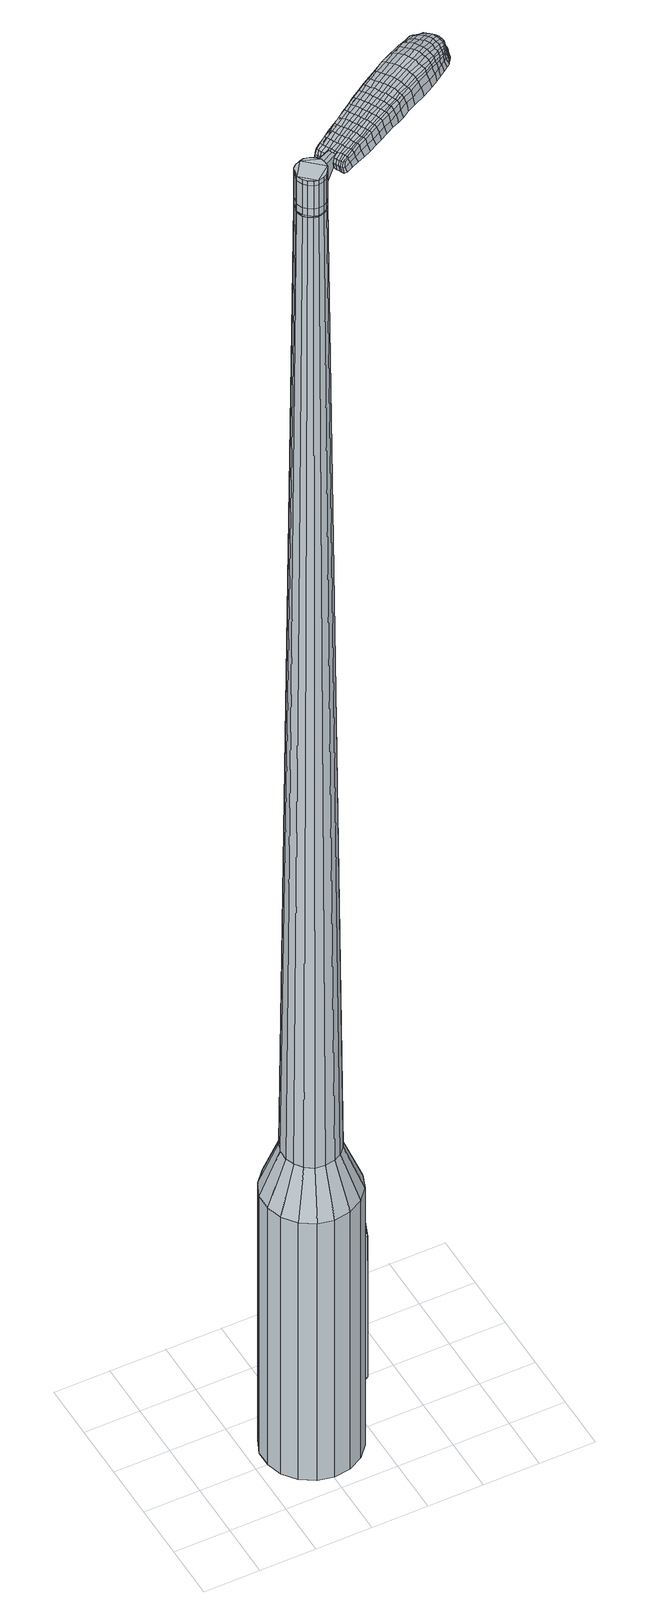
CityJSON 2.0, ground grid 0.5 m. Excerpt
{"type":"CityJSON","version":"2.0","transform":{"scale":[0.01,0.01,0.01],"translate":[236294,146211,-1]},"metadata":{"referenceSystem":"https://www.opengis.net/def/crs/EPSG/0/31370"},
"CityObjects":{
"object1":{"type":"GenericCityObject","attributes":{"cluster":679,"mean_distance_to_centroid":0.262,"new_centroid_x":236295.02,"new_centroid_y":146211.53,"mean_distance_to_camera":8.94,"H1":8.84,"H2":9.53,"Z_final":112.78,"cluster2":-1,"proj_x":236296.91,"proj_y":146215.05,"id_line":6604,"bearing_l":298.18,"distance":3.99,"orientation":"left","G_obj":28.18},"geometry":[{"type":"MultiSurface","lod":"2","boundaries":[[[0,1,2,3]],[[1,4,5,2]],[[4,6,7,5]],[[6,8,9,7]],[[8,10,11,9]],[[10,12,13,11]],[[12,14,15,13]],[[14,16,17,15]],[[16,18,19,17]],[[18,20,21,19]],[[20,22,23,21]],[[22,24,25,23]],[[24,26,27,25]],[[26,28,29,27]],[[28,30,31,29]],[[30,32,33,31]],[[32,34,35,33]],[[34,0,3,35]],[[36,37,38,39]],[[38,40,41,42]],[[41,43,42]],[[42,44,45,46]],[[45,47,46]],[[46,48,49,50]],[[49,51,50]],[[42,46,50,38]],[[50,52,39,38]],[[53,36,39]],[[2,5,7,35]],[[7,9,11,15]],[[11,13,15]],[[15,17,19,23]],[[19,21,23]],[[23,25,27,31]],[[27,29,31]],[[15,23,31,7]],[[31,33,35,7]],[[3,2,35]],[[1,0,54,55]],[[0,34,56,54]],[[34,32,57,56]],[[32,30,58,57]],[[30,28,59,58]],[[28,26,60,59]],[[26,24,61,60]],[[24,22,62,61]],[[22,20,63,62]],[[20,18,64,63]],[[18,16,65,64]],[[16,14,66,65]],[[14,12,67,66]],[[12,10,68,67]],[[10,8,69,68]],[[8,6,70,69]],[[6,4,71,70]],[[4,1,55,71]],[[55,54,72,73]],[[54,56,74,72]],[[56,57,75,74]],[[57,58,76,75]],[[58,59,77,76]],[[59,60,78,77]],[[60,61,79,78]],[[61,62,80,79]],[[62,63,81,80]],[[63,64,82,81]],[[64,65,83,82]],[[65,66,84,83]],[[66,67,85,84]],[[67,68,86,85]],[[68,69,87,86]],[[69,70,88,87]],[[70,71,89,88]],[[71,55,73,89]],[[90,91,92,93]],[[94,95,91,90]],[[96,97,95,94]],[[76,98,97,96]],[[77,99,98,76]],[[100,101,99,77]],[[102,103,101,100]],[[80,104,103,102]],[[105,106,104,80]],[[107,108,106,105]],[[83,109,108,107]],[[110,111,109,83]],[[112,113,111,110]],[[86,114,113,112]],[[115,116,114,86]],[[88,117,116,115]],[[118,119,117,88]],[[93,92,119,118]],[[120,121,122,123]],[[124,120,123,125]],[[126,124,125,127]],[[128,126,127,129]],[[130,128,129,131]],[[132,130,131,133]],[[134,132,133,135]],[[136,134,135,137]],[[138,136,137,139]],[[140,138,139,141]],[[142,140,141,143]],[[144,142,143,145]],[[146,144,145,147]],[[148,146,147,149]],[[150,148,149,151]],[[152,150,151,153]],[[73,72,90,93]],[[72,74,94,90]],[[74,75,96,94]],[[75,76,96]],[[78,100,77]],[[78,79,102,100]],[[79,80,102]],[[81,105,80]],[[81,82,107,105]],[[82,83,107]],[[84,110,83]],[[84,85,112,110]],[[85,86,112]],[[87,115,86]],[[87,88,115]],[[89,118,88]],[[89,73,93,118]],[[154,155,92,91]],[[155,156,119,92]],[[156,117,119]],[[157,116,117]],[[157,114,116]],[[158,113,114]],[[158,159,111,113]],[[159,109,111]],[[160,108,109]],[[160,161,106,108]],[[161,104,106]],[[162,103,104]],[[162,163,101,103]],[[163,99,101]],[[164,97,98]],[[164,165,95,97]],[[165,154,91,95]],[[39,52,152,166]],[[155,154,167,153]],[[53,39,166,121]],[[154,165,122,167]],[[36,53,121,120]],[[165,164,123,122]],[[37,36,120,124]],[[164,98,125,123]],[[38,37,124,126]],[[98,99,127,125]],[[40,38,126,128]],[[99,163,129,127]],[[41,40,128,130]],[[163,162,131,129]],[[43,41,130,132]],[[162,104,133,131]],[[42,43,132,134]],[[104,161,135,133]],[[44,42,134,136]],[[161,160,137,135]],[[45,44,136,138]],[[160,109,139,137]],[[47,45,138,140]],[[109,159,141,139]],[[46,47,140,142]],[[159,158,143,141]],[[48,46,142,144]],[[158,114,145,143]],[[49,48,144,146]],[[114,157,147,145]],[[51,49,146,148]],[[157,117,149,147]],[[50,51,148,150]],[[117,156,151,149]],[[52,50,150,152]],[[156,155,153,151]],[[152,153,168,169]],[[153,167,170,168]],[[167,122,171,170]],[[122,121,172,171]],[[121,166,173,172]],[[166,152,169,173]],[[174,175,176,177]],[[178,174,177,179]],[[174,178,180,181]],[[175,174,181,182]],[[183,184,185,186]],[[187,183,186,188]],[[183,187,189,190]],[[184,183,190,191]],[[192,193,194,195]],[[196,192,195,197]],[[192,196,198,199]],[[193,192,199,200]],[[201,202,203,204]],[[205,201,204,206]],[[201,205,207,208]],[[202,201,208,209]],[[210,211,212,213]],[[214,210,213,215]],[[210,214,216,217]],[[211,210,217,218]],[[219,220,221,222]],[[223,219,222,224]],[[219,223,225,226]],[[220,219,226,227]],[[228,229,230,231]],[[220,228,231,221]],[[228,220,227,232]],[[229,228,232,233]],[[234,235,236,237]],[[229,234,237,230]],[[234,229,233,238]],[[235,234,238,239]],[[240,178,179,241]],[[235,240,241,236]],[[240,235,239,242]],[[178,240,242,180]],[[243,244,245,246]],[[247,243,246,248]],[[243,247,249,250]],[[244,243,250,251]],[[252,253,254,255]],[[244,252,255,245]],[[252,244,251,256]],[[253,252,256,257]],[[258,259,260,261]],[[253,258,261,254]],[[258,253,257,262]],[[259,258,262,263]],[[264,265,266,267]],[[259,264,267,260]],[[264,259,263,268]],[[265,264,268,269]],[[270,175,182,271]],[[265,270,271,266]],[[270,265,269,272]],[[175,270,272,176]],[[273,274,275,276]],[[277,273,276,278]],[[273,277,279,280]],[[274,273,280,281]],[[282,283,284,285]],[[274,282,285,275]],[[282,274,281,286]],[[283,282,286,287]],[[288,289,290,291]],[[283,288,291,284]],[[288,283,287,292]],[[289,288,292,293]],[[294,187,188,295]],[[289,294,295,290]],[[294,289,293,296]],[[187,294,296,189]],[[297,298,299,300]],[[301,297,300,302]],[[297,301,303,304]],[[298,297,304,305]],[[306,307,308,309]],[[298,306,309,299]],[[306,298,305,310]],[[307,306,310,311]],[[312,313,314,315]],[[307,312,315,308]],[[312,307,311,316]],[[313,312,316,317]],[[318,319,320,321]],[[313,318,321,314]],[[318,313,317,322]],[[319,318,322,323]],[[324,184,191,325]],[[319,324,325,320]],[[324,319,323,326]],[[184,324,326,185]],[[327,213,212,328]],[[329,327,328,330]],[[327,329,331,332]],[[213,327,332,215]],[[333,329,330,334]],[[335,333,334,336]],[[333,335,337,338]],[[329,333,338,331]],[[339,335,336,340]],[[341,339,340,342]],[[339,341,343,344]],[[335,339,344,337]],[[345,341,342,346]],[[347,345,346,348]],[[345,347,349,350]],[[341,345,350,343]],[[351,347,348,352]],[[202,351,352,203]],[[351,202,209,353]],[[347,351,353,349]],[[354,355,200,199]],[[356,354,199,198]],[[354,356,357,358]],[[355,354,358,359]],[[360,361,359,358]],[[362,360,358,357]],[[360,362,363,364]],[[361,360,364,365]],[[366,367,365,364]],[[368,366,364,363]],[[366,368,369,370]],[[367,366,370,371]],[[372,373,371,370]],[[374,372,370,369]],[[372,374,207,205]],[[373,372,205,206]],[[375,376,377,378]],[[277,375,378,279]],[[375,277,278,379]],[[376,375,379,380]],[[381,196,197,382]],[[376,381,382,377]],[[381,376,380,383]],[[196,381,383,198]],[[384,385,386,387]],[[223,384,387,225]],[[384,223,224,388]],[[385,384,388,389]],[[390,391,392,393]],[[385,390,393,386]],[[390,385,389,394]],[[391,390,394,395]],[[396,193,200,397]],[[391,396,397,392]],[[396,391,395,398]],[[193,396,398,194]],[[399,400,401,402]],[[181,399,402,182]],[[399,181,180,403]],[[400,399,403,404]],[[405,406,407,408]],[[400,405,408,401]],[[405,400,404,409]],[[406,405,409,410]],[[411,204,203,412]],[[406,411,412,407]],[[411,406,410,413]],[[204,411,413,206]],[[414,415,416,417]],[[186,414,417,188]],[[414,186,185,418]],[[415,414,418,419]],[[420,208,207,421]],[[415,420,421,416]],[[420,415,419,422]],[[208,420,422,209]],[[423,424,425,426]],[[301,423,426,303]],[[423,301,302,427]],[[424,423,427,428]],[[429,214,215,430]],[[424,429,430,425]],[[429,424,428,431]],[[214,429,431,216]],[[432,433,434,435]],[[247,432,435,249]],[[432,247,248,436]],[[433,432,436,437]],[[438,439,440,441]],[[433,438,441,434]],[[438,433,437,442]],[[439,438,442,443]],[[444,211,218,445]],[[439,444,445,440]],[[444,439,443,446]],[[211,444,446,212]],[[447,448,437,436]],[[246,447,436,248]],[[447,246,245,449]],[[448,447,449,450]],[[451,452,443,442]],[[448,451,442,437]],[[451,448,450,453]],[[452,451,453,454]],[[455,328,212,446]],[[452,455,446,443]],[[455,452,454,456]],[[328,455,456,330]],[[457,458,459,460]],[[304,457,460,305]],[[457,304,303,426]],[[458,457,426,425]],[[461,332,331,462]],[[458,461,462,459]],[[461,458,425,430]],[[332,461,430,215]],[[463,464,450,449]],[[255,463,449,245]],[[463,255,254,465]],[[464,463,465,466]],[[467,468,454,453]],[[464,467,453,450]],[[467,464,466,469]],[[468,467,469,470]],[[471,334,330,456]],[[468,471,456,454]],[[471,468,470,472]],[[334,471,472,336]],[[473,474,475,476]],[[310,473,476,311]],[[473,310,305,460]],[[474,473,460,459]],[[477,338,337,478]],[[474,477,478,475]],[[477,474,459,462]],[[338,477,462,331]],[[479,480,466,465]],[[261,479,465,254]],[[479,261,260,481]],[[480,479,481,482]],[[483,484,470,469]],[[480,483,469,466]],[[483,480,482,485]],[[484,483,485,486]],[[487,340,336,472]],[[484,487,472,470]],[[487,484,486,488]],[[340,487,488,342]],[[489,490,491,492]],[[316,489,492,317]],[[489,316,311,476]],[[490,489,476,475]],[[493,344,343,494]],[[490,493,494,491]],[[493,490,475,478]],[[344,493,478,337]],[[495,496,482,481]],[[267,495,481,260]],[[495,267,266,497]],[[496,495,497,498]],[[499,500,486,485]],[[496,499,485,482]],[[499,496,498,501]],[[500,499,501,502]],[[503,346,342,488]],[[500,503,488,486]],[[503,500,502,504]],[[346,503,504,348]],[[505,506,507,508]],[[322,505,508,323]],[[505,322,317,492]],[[506,505,492,491]],[[509,350,349,510]],[[506,509,510,507]],[[509,506,491,494]],[[350,509,494,343]],[[511,512,498,497]],[[271,511,497,266]],[[511,271,182,402]],[[512,511,402,401]],[[513,514,502,501]],[[512,513,501,498]],[[513,512,401,408]],[[514,513,408,407]],[[515,352,348,504]],[[514,515,504,502]],[[515,514,407,412]],[[352,515,412,203]],[[516,517,419,418]],[[326,516,418,185]],[[516,326,323,508]],[[517,516,508,507]],[[518,353,209,422]],[[517,518,422,419]],[[518,517,507,510]],[[353,518,510,349]],[[519,520,380,379]],[[276,519,379,278]],[[519,276,275,521]],[[520,519,521,522]],[[523,356,198,383]],[[520,523,383,380]],[[523,520,522,524]],[[356,523,524,357]],[[525,526,527,528]],[[226,525,528,227]],[[525,226,225,387]],[[526,525,387,386]],[[529,530,531,532]],[[526,529,532,527]],[[529,526,386,393]],[[530,529,393,392]],[[533,355,359,534]],[[530,533,534,531]],[[533,530,392,397]],[[355,533,397,200]],[[535,536,522,521]],[[285,535,521,275]],[[535,285,284,537]],[[536,535,537,538]],[[539,362,357,524]],[[536,539,524,522]],[[539,536,538,540]],[[362,539,540,363]],[[541,542,543,544]],[[232,541,544,233]],[[541,232,227,528]],[[542,541,528,527]],[[545,546,547,548]],[[542,545,548,543]],[[545,542,527,532]],[[546,545,532,531]],[[549,361,365,550]],[[546,549,550,547]],[[549,546,531,534]],[[361,549,534,359]],[[551,552,538,537]],[[291,551,537,284]],[[551,291,290,553]],[[552,551,553,554]],[[555,368,363,540]],[[552,555,540,538]],[[555,552,554,556]],[[368,555,556,369]],[[557,558,559,560]],[[238,557,560,239]],[[557,238,233,544]],[[558,557,544,543]],[[561,562,563,564]],[[558,561,564,559]],[[561,558,543,548]],[[562,561,548,547]],[[565,367,371,566]],[[562,565,566,563]],[[565,562,547,550]],[[367,565,550,365]],[[567,568,554,553]],[[295,567,553,290]],[[567,295,188,417]],[[568,567,417,416]],[[569,374,369,556]],[[568,569,556,554]],[[569,568,416,421]],[[374,569,421,207]],[[570,571,404,403]],[[242,570,403,180]],[[570,242,239,560]],[[571,570,560,559]],[[572,573,410,409]],[[571,572,409,404]],[[572,571,559,564]],[[573,572,564,563]],[[574,373,206,413]],[[573,574,413,410]],[[574,573,563,566]],[[373,574,566,371]],[[575,576,577,578]],[[578,577,579,580]],[[581,579,577,582]],[[582,577,576,583]],[[584,585,586,587]],[[587,586,588,589]],[[590,588,586,591]],[[591,586,585,592]],[[593,594,595,596]],[[596,595,597,598]],[[599,597,595,600]],[[600,595,594,601]],[[602,603,604,605]],[[605,604,606,607]],[[608,606,604,609]],[[609,604,603,610]],[[611,612,613,614]],[[614,613,615,616]],[[617,615,613,618]],[[618,613,612,619]],[[620,621,622,623]],[[623,622,624,625]],[[626,624,622,627]],[[627,622,621,628]],[[629,630,631,632]],[[632,631,621,620]],[[628,621,631,633]],[[633,631,630,634]],[[635,636,637,638]],[[638,637,630,629]],[[634,630,637,639]],[[639,637,636,640]],[[580,579,641,642]],[[642,641,636,635]],[[640,636,641,643]],[[643,641,579,581]],[[644,645,646,647]],[[647,646,648,649]],[[650,648,646,651]],[[651,646,645,652]],[[653,654,655,656]],[[656,655,645,644]],[[652,645,655,657]],[[657,655,654,658]],[[659,660,661,662]],[[662,661,654,653]],[[658,654,661,663]],[[663,661,660,664]],[[665,666,667,668]],[[668,667,660,659]],[[664,660,667,669]],[[669,667,666,670]],[[583,576,671,672]],[[672,671,666,665]],[[670,666,671,673]],[[673,671,576,575]],[[674,675,676,677]],[[677,676,678,679]],[[680,678,676,681]],[[681,676,675,682]],[[683,684,685,686]],[[686,685,675,674]],[[682,675,685,687]],[[687,685,684,688]],[[689,690,691,692]],[[692,691,684,683]],[[688,684,691,693]],[[693,691,690,694]],[[589,588,695,696]],[[696,695,690,689]],[[694,690,695,697]],[[697,695,588,590]],[[698,699,700,701]],[[701,700,702,703]],[[704,702,700,705]],[[705,700,699,706]],[[707,708,709,710]],[[710,709,699,698]],[[706,699,709,711]],[[711,709,708,712]],[[713,714,715,716]],[[716,715,708,707]],[[712,708,715,717]],[[717,715,714,718]],[[719,720,721,722]],[[722,721,714,713]],[[718,714,721,723]],[[723,721,720,724]],[[592,585,725,726]],[[726,725,720,719]],[[724,720,725,727]],[[727,725,585,584]],[[611,614,728,729]],[[729,728,730,731]],[[732,730,728,733]],[[733,728,614,616]],[[731,730,734,735]],[[735,734,736,737]],[[738,736,734,739]],[[739,734,730,732]],[[737,736,740,741]],[[741,740,742,743]],[[744,742,740,745]],[[745,740,736,738]],[[743,742,746,747]],[[747,746,748,749]],[[750,748,746,751]],[[751,746,742,744]],[[749,748,752,753]],[[753,752,603,602]],[[610,603,752,754]],[[754,752,748,750]],[[601,755,756,600]],[[600,756,757,599]],[[758,757,756,759]],[[759,756,755,760]],[[760,761,762,759]],[[759,762,763,758]],[[764,763,762,765]],[[765,762,761,766]],[[766,767,768,765]],[[765,768,769,764]],[[770,769,768,771]],[[771,768,767,772]],[[772,773,774,771]],[[771,774,775,770]],[[608,775,774,606]],[[606,774,773,607]],[[776,777,778,779]],[[779,778,678,680]],[[679,678,778,780]],[[780,778,777,781]],[[598,597,782,783]],[[783,782,777,776]],[[781,777,782,784]],[[784,782,597,599]],[[785,786,787,788]],[[788,787,624,626]],[[625,624,787,789]],[[789,787,786,790]],[[791,792,793,794]],[[794,793,786,785]],[[790,786,793,795]],[[795,793,792,796]],[[601,594,797,798]],[[798,797,792,791]],[[796,792,797,799]],[[799,797,594,593]],[[800,801,802,803]],[[803,802,582,583]],[[581,582,802,804]],[[804,802,801,805]],[[806,807,808,809]],[[809,808,801,800]],[[805,801,808,810]],[[810,808,807,811]],[[602,605,812,813]],[[813,812,807,806]],[[811,807,812,814]],[[814,812,605,607]],[[815,816,817,818]],[[818,817,587,589]],[[584,587,817,819]],[[819,817,816,820]],[[608,609,821,822]],[[822,821,816,815]],[[820,816,821,823]],[[823,821,609,610]],[[824,825,826,827]],[[827,826,702,704]],[[703,702,826,828]],[[828,826,825,829]],[[616,615,830,831]],[[831,830,825,824]],[[829,825,830,832]],[[832,830,615,617]],[[833,834,835,650]],[[835,648,650]],[[649,648,835,836]],[[836,835,834,837]],[[838,839,840,841]],[[841,840,834,833]],[[837,834,840,842]],[[842,840,839,843]],[[619,612,844,845]],[[845,844,839,838]],[[843,839,844,846]],[[846,844,612,611]],[[837,847,848,836]],[[836,848,647,649]],[[644,647,848,849]],[[848,847,849]],[[843,850,851,842]],[[842,851,847,837]],[[849,847,851,852]],[[852,851,850,853]],[[611,729,169,846]],[[846,169,850,843]],[[853,850,169,854]],[[854,169,729,731]],[[855,856,857,858]],[[858,857,705,706]],[[704,705,857,827]],[[827,857,856,824]],[[732,733,859,860]],[[860,859,856,855]],[[824,856,859,831]],[[831,859,733,616]],[[861,862,849]],[[849,862,656,644]],[[653,656,862,863]],[[863,862,861,864]],[[853,865,866,852]],[[852,866,861,849]],[[864,861,866,867]],[[867,866,865,868]],[[731,735,869,854]],[[854,869,865,853]],[[868,865,869,870]],[[870,869,735,737]],[[871,872,873,874]],[[874,873,711,712]],[[706,711,873,858]],[[858,873,872,855]],[[738,739,875,876]],[[876,875,872,871]],[[855,872,875,860]],[[860,875,739,732]],[[864,877,878,863]],[[863,878,662,653]],[[659,662,878,879]],[[879,878,877,880]],[[868,881,882,867]],[[867,882,877,864]],[[880,877,882,883]],[[883,882,881,884]],[[737,741,885,870]],[[870,885,881,868]],[[884,881,885,886]],[[886,885,741,743]],[[887,888,889,890]],[[890,889,717,718]],[[712,717,889,874]],[[874,889,888,871]],[[744,745,891,892]],[[892,891,888,887]],[[871,888,891,876]],[[876,891,745,738]],[[880,893,894,879]],[[879,894,668,659]],[[665,668,894,895]],[[895,894,893,896]],[[884,897,898,883]],[[883,898,893,880]],[[896,893,898,899]],[[899,898,897,900]],[[743,747,901,886]],[[886,901,897,884]],[[900,897,901,902]],[[902,901,747,749]],[[903,904,905,906]],[[906,905,723,724]],[[718,723,905,890]],[[890,905,904,887]],[[750,751,907,908]],[[908,907,904,903]],[[887,904,907,892]],[[892,907,751,744]],[[896,909,910,895]],[[895,910,672,665]],[[583,672,910,803]],[[803,910,909,800]],[[900,911,912,899]],[[899,912,909,896]],[[800,909,912,809]],[[809,912,911,806]],[[749,753,913,902]],[[902,913,911,900]],[[806,911,913,813]],[[813,913,753,602]],[[820,914,915,819]],[[819,915,727,584]],[[724,727,915,906]],[[906,915,914,903]],[[610,754,916,823]],[[823,916,914,820]],[[903,914,916,908]],[[908,916,754,750]],[[781,917,918,780]],[[780,918,677,679]],[[674,677,918,919]],[[919,918,917,920]],[[599,757,921,784]],[[784,921,917,781]],[[920,917,921,922]],[[922,921,757,758]],[[923,924,925,926]],[[926,925,627,628]],[[626,627,925,788]],[[788,925,924,785]],[[927,928,929,930]],[[930,929,924,923]],[[785,924,929,794]],[[794,929,928,791]],[[760,755,931,932]],[[932,931,928,927]],[[791,928,931,798]],[[798,931,755,601]],[[920,933,934,919]],[[919,934,686,674]],[[683,686,934,935]],[[935,934,933,936]],[[758,763,937,922]],[[922,937,933,920]],[[936,933,937,938]],[[938,937,763,764]],[[939,940,941,942]],[[942,941,633,634]],[[628,633,941,926]],[[926,941,940,923]],[[943,944,945,946]],[[946,945,940,939]],[[923,940,945,930]],[[930,945,944,927]],[[766,761,947,948]],[[948,947,944,943]],[[927,944,947,932]],[[932,947,761,760]],[[936,949,950,935]],[[935,950,692,683]],[[689,692,950,951]],[[951,950,949,952]],[[764,769,953,938]],[[938,953,949,936]],[[952,949,953,954]],[[954,953,769,770]],[[955,956,957,958]],[[958,957,639,640]],[[634,639,957,942]],[[942,957,956,939]],[[959,960,961,962]],[[962,961,956,955]],[[939,956,961,946]],[[946,961,960,943]],[[772,767,963,964]],[[964,963,960,959]],[[943,960,963,948]],[[948,963,767,766]],[[952,965,966,951]],[[951,966,696,689]],[[589,696,966,818]],[[818,966,965,815]],[[770,775,967,954]],[[954,967,965,952]],[[815,965,967,822]],[[822,967,775,608]],[[805,968,969,804]],[[804,969,643,581]],[[640,643,969,958]],[[958,969,968,955]],[[811,970,971,810]],[[810,971,968,805]],[[955,968,971,962]],[[962,971,970,959]],[[607,773,972,814]],[[814,972,970,811]],[[959,970,972,964]],[[964,972,773,772]],[[575,578,177,176]],[[578,580,179,177]],[[590,591,190,189]],[[591,592,191,190]],[[593,596,195,194]],[[596,598,197,195]],[[617,618,217,216]],[[618,619,218,217]],[[620,623,222,221]],[[623,625,224,222]],[[629,632,231,230]],[[632,620,221,231]],[[635,638,237,236]],[[638,629,230,237]],[[580,642,241,179]],[[642,635,236,241]],[[650,651,250,249]],[[651,652,251,250]],[[652,657,256,251]],[[657,658,257,256]],[[658,663,262,257]],[[663,664,263,262]],[[664,669,268,263]],[[669,670,269,268]],[[670,673,272,269]],[[673,575,176,272]],[[680,681,280,279]],[[681,682,281,280]],[[682,687,286,281]],[[687,688,287,286]],[[688,693,292,287]],[[693,694,293,292]],[[694,697,296,293]],[[697,590,189,296]],[[698,701,300,299]],[[701,703,302,300]],[[707,710,309,308]],[[710,698,299,309]],[[713,716,315,314]],[[716,707,308,315]],[[719,722,321,320]],[[722,713,314,321]],[[592,726,325,191]],[[726,719,320,325]],[[776,779,378,377]],[[779,680,279,378]],[[598,783,382,197]],[[783,776,377,382]],[[625,789,388,224]],[[789,790,389,388]],[[790,795,394,389]],[[795,796,395,394]],[[796,799,398,395]],[[799,593,194,398]],[[703,828,427,302]],[[828,829,428,427]],[[829,832,431,428]],[[832,617,216,431]],[[833,650,435,434]],[[650,249,435]],[[838,841,441,440]],[[841,833,434,441]],[[619,845,445,218]],[[845,838,440,445]],[[973,974,975,976]],[[977,978,976,975]],[[979,980,981,982]],[[983,984,985,986]],[[974,987,988,975]],[[989,977,975,988]],[[990,979,982,991]],[[992,993,984,983]],[[987,994,995,988]],[[995,996,989,988]],[[997,990,991,998]],[[999,993,992,1000]],[[994,1001,1002,995]],[[1002,1003,996,995]],[[1004,997,998,1005]],[[1006,999,1000,1007]],[[1008,1009,1010,1011]],[[1012,1013,1009,1008]],[[1012,1014,1015,1013]],[[1014,1016,1017,1015]],[[1018,1019,1020,1021]],[[1022,1023,1019,1018]],[[1024,1025,1023,1022]],[[1026,1027,1025,1024]],[[1021,1010,1009,1018]],[[1018,1009,1013,1022]],[[1013,1015,1024,1022]],[[1015,1017,1026,1024]],[[982,981,978,977]],[[991,982,977,989]],[[996,998,991,989]],[[1003,1005,998,996]],[[983,986,980,979]],[[992,983,979,990]],[[1000,992,990,997]],[[1007,1000,997,1004]],[[984,1008,1011,985]],[[993,1012,1008,984]],[[1014,1012,993,999]],[[1016,1014,999,1006]],[[1028,1029,1030,1031]],[[1030,1032,1033,1034]],[[1030,1034,1035,1036]],[[1030,1036,1031]],[[1037,1028,1031,1038]],[[1039,1038,1031,1040]],[[1041,1040,1031]],[[1042,1030,1029,1043]],[[1044,1042,1043,1045]],[[1046,1044,1045,1047]],[[1048,1046,1047,1049]],[[1050,1048,1049,1051]],[[1051,1052,1053,1054]],[[1051,1054,1055,1056]],[[1051,1056,1057,1058]],[[1057,1059,1060,1061]],[[1057,1061,1062,1063]],[[1057,1063,1058]],[[1051,1058,1050]],[[1064,1065,1029,1028]],[[1066,1067,1032,1030]],[[1068,1069,1041,1031]],[[1065,1070,1043,1029]],[[1071,1066,1030,1042]],[[1070,1072,1045,1043]],[[1073,1071,1042,1044]],[[1072,1074,1047,1045]],[[1075,1073,1044,1046]],[[1074,1076,1049,1047]],[[1077,1075,1046,1048]],[[1076,1078,1051,1049]],[[1079,1077,1048,1050]],[[1078,1080,1052,1051]],[[1081,1082,1059,1057]],[[1083,1079,1050,1058]],[[1053,1052,1080,1084]],[[1054,1053,1084,1085]],[[1055,1054,1085,1086]],[[1056,1055,1086,1087]],[[1057,1056,1087,1081]],[[1088,1064,1028,1037]],[[1089,1088,1037,1038]],[[1090,1089,1038,1039]],[[1091,1090,1039,1040]],[[1069,1091,1040,1041]],[[1033,1032,1067,1092]],[[1060,1059,1082,1093]],[[1034,1033,1092,1094]],[[1035,1034,1094,1095]],[[1036,1035,1095,1096]],[[1031,1036,1096,1068]],[[1061,1060,1093,1097]],[[1062,1061,1097,1098]],[[1063,1062,1098,1099]],[[1058,1063,1099,1083]]]}]}
},
"vertices":[
[140,76,384],[145,62,384],[145,62,96],[140,76,96],[144,47,384],[144,47,96],[139,33,384],[139,33,96],[129,22,384],[129,22,96],[116,15,384],[116,15,96],[101,13,384],[101,13,96],[87,16,384],[87,16,96],[74,24,384],[74,24,96],[65,36,384],[65,36,96],[61,50,384],[61,50,96],[61,64,384],[61,64,96],[67,78,384],[67,78,96],[77,89,384],[77,89,96],[90,96,384],[90,96,96],[104,98,384],[104,98,96],[118,95,384],[118,95,96],[131,87,384],[131,87,96],[108,68,1524],[103,69,1524],[99,68,1524],[115,62,1524],[94,66,1524],[91,63,1524],[89,54,1524],[90,58,1524],[91,49,1524],[94,46,1524],[102,42,1524],[98,43,1524],[107,43,1524],[111,45,1524],[116,53,1524],[114,49,1524],[116,58,1524],[112,66,1524],[125,68,429],[128,59,429],[119,74,429],[112,79,429],[104,81,429],[95,80,429],[87,76,429],[81,69,429],[78,61,429],[78,52,429],[81,44,429],[86,37,429],[93,32,429],[102,31,429],[111,32,429],[118,36,429],[124,42,429],[127,51,429],[115,62,1483],[116,58,1483],[112,66,1483],[108,68,1483],[103,69,1483],[99,68,1483],[94,66,1483],[91,63,1483],[90,58,1483],[89,54,1483],[91,49,1483],[94,46,1483],[98,43,1483],[102,42,1483],[107,43,1483],[111,45,1483],[114,49,1483],[116,53,1483],[114,62,1483],[114,62,1485],[115,58,1485],[115,58,1483],[111,65,1483],[111,65,1485],[107,68,1483],[107,68,1485],[103,69,1485],[99,68,1485],[95,66,1483],[95,66,1485],[92,62,1483],[92,62,1485],[90,58,1485],[90,54,1483],[90,54,1485],[91,50,1483],[91,50,1485],[94,46,1485],[98,44,1483],[98,44,1485],[102,43,1483],[102,43,1485],[107,43,1485],[111,46,1483],[111,46,1485],[114,49,1485],[115,53,1483],[115,53,1485],[108,68,1519],[112,66,1519],[112,66,1493],[108,68,1493],[103,69,1519],[103,69,1493],[99,68,1519],[99,68,1493],[94,66,1519],[94,66,1493],[91,63,1519],[91,63,1493],[90,58,1519],[90,58,1493],[89,54,1519],[89,54,1493],[91,49,1519],[91,49,1493],[94,46,1519],[94,46,1493],[98,43,1519],[98,43,1493],[102,42,1519],[102,42,1493],[107,43,1519],[107,43,1493],[111,45,1519],[111,45,1493],[114,49,1519],[114,49,1493],[116,53,1519],[116,53,1493],[116,58,1519],[116,58,1493],[115,62,1485],[116,58,1485],[116,53,1485],[111,45,1485],[102,42,1485],[98,43,1485],[91,49,1485],[89,54,1485],[91,63,1485],[94,66,1485],[108,68,1485],[112,66,1485],[115,62,1519],[115,62,1493],[133,68,1513],[133,68,1518],[131,71,1513],[130,74,1513],[130,74,1518],[131,71,1518],[206,89,1519],[199,86,1518],[201,85,1509],[207,88,1510],[213,92,1519],[215,92,1510],[212,93,1526],[204,90,1525],[198,86,1525],[188,123,1519],[181,119,1518],[181,117,1525],[187,121,1525],[195,127,1519],[195,125,1526],[196,129,1510],[188,125,1510],[182,121,1509],[261,142,1519],[262,139,1519],[263,139,1513],[261,142,1513],[258,145,1519],[258,145,1513],[256,144,1524],[259,141,1524],[261,138,1524],[195,107,1530],[189,103,1529],[190,100,1529],[197,104,1530],[203,111,1531],[205,108,1531],[201,115,1530],[193,110,1530],[187,107,1529],[124,69,1512],[125,66,1512],[127,67,1517],[125,69,1517],[123,71,1512],[124,72,1517],[123,72,1506],[125,69,1506],[126,67,1506],[257,118,1519],[254,116,1519],[256,115,1512],[259,117,1512],[259,119,1518],[260,119,1512],[258,120,1522],[256,119,1523],[254,117,1524],[250,113,1519],[246,110,1519],[247,109,1512],[252,112,1512],[249,114,1524],[245,111,1525],[241,107,1519],[234,103,1519],[236,102,1511],[242,106,1511],[239,108,1526],[232,104,1526],[224,98,1519],[226,97,1510],[222,99,1526],[139,58,1513],[145,61,1513],[144,61,1518],[137,58,1517],[133,55,1512],[134,57,1516],[135,55,1506],[140,57,1507],[147,60,1507],[152,64,1514],[159,67,1515],[158,68,1520],[151,65,1519],[154,63,1507],[161,66,1507],[166,70,1515],[173,73,1516],[171,74,1522],[165,71,1521],[168,69,1508],[174,72,1508],[179,76,1517],[186,79,1517],[185,80,1524],[178,77,1523],[181,76,1508],[188,79,1509],[193,82,1518],[191,83,1524],[195,82,1509],[241,150,1519],[238,148,1519],[238,147,1524],[241,148,1523],[243,150,1518],[243,149,1522],[244,152,1512],[241,151,1512],[238,150,1512],[233,147,1519],[228,144,1519],[228,143,1525],[234,145,1524],[234,148,1512],[228,146,1512],[223,142,1519],[216,138,1519],[216,137,1526],[223,140,1526],[223,144,1511],[216,140,1511],[205,133,1519],[205,131,1526],[206,135,1510],[124,84,1513],[131,88,1513],[131,90,1507],[125,86,1507],[120,81,1512],[120,82,1506],[121,81,1516],[124,83,1517],[131,87,1518],[137,92,1514],[144,96,1515],[144,98,1507],[138,94,1507],[137,91,1519],[144,95,1520],[150,100,1515],[156,104,1516],[157,106,1508],[150,102,1508],[150,98,1521],[156,102,1522],[163,108,1517],[169,112,1517],[169,114,1509],[163,110,1508],[163,106,1523],[169,110,1524],[175,115,1518],[176,117,1509],[175,114,1524],[130,72,1519],[131,69,1519],[137,75,1520],[138,73,1520],[135,78,1520],[129,74,1519],[143,79,1522],[144,76,1522],[150,82,1523],[151,80,1523],[148,85,1523],[142,81,1521],[156,86,1524],[158,83,1524],[163,89,1525],[164,87,1525],[161,92,1525],[155,89,1524],[169,93,1526],[171,90,1526],[176,96,1527],[177,94,1527],[174,99,1527],[168,96,1526],[182,100,1528],[184,97,1528],[181,103,1528],[256,140,1527],[258,136,1527],[254,143,1526],[250,141,1527],[252,138,1528],[254,134,1528],[247,135,1529],[249,131,1529],[244,138,1528],[238,135,1530],[240,131,1530],[242,128,1530],[234,128,1531],[236,124,1531],[232,131,1530],[224,127,1531],[226,123,1531],[228,120,1531],[215,117,1531],[216,114,1531],[213,121,1531],[246,150,1518],[249,150,1519],[249,151,1513],[246,152,1513],[245,149,1523],[248,148,1523],[253,148,1519],[254,148,1513],[252,147,1524],[260,121,1518],[262,124,1518],[260,124,1523],[259,121,1523],[262,121,1513],[263,123,1513],[263,127,1519],[263,131,1519],[262,131,1524],[261,127,1523],[264,127,1513],[264,131,1513],[263,135,1519],[262,134,1524],[264,135,1513],[203,91,1528],[202,93,1528],[196,89,1528],[197,88,1527],[211,95,1528],[210,96,1529],[201,95,1529],[200,98,1530],[193,95,1529],[195,92,1528],[209,99,1529],[208,102,1530],[198,101,1530],[192,98,1529],[206,105,1531],[188,119,1528],[189,117,1529],[197,122,1529],[196,124,1528],[182,116,1527],[183,114,1528],[191,114,1529],[199,118,1530],[185,110,1528],[119,79,1512],[120,77,1512],[121,78,1517],[120,79,1517],[119,80,1506],[120,78,1506],[121,74,1512],[122,75,1517],[122,75,1506],[131,56,1512],[130,57,1512],[131,57,1506],[132,55,1506],[132,57,1517],[131,58,1517],[129,59,1512],[128,61,1512],[129,61,1506],[130,59,1506],[130,60,1517],[129,62,1517],[127,64,1512],[128,64,1506],[128,65,1517],[137,59,1519],[136,61,1519],[143,62,1520],[143,64,1520],[135,63,1519],[134,65,1519],[142,66,1520],[140,68,1520],[132,67,1519],[139,71,1520],[125,82,1519],[126,80,1519],[132,84,1520],[131,86,1520],[127,77,1519],[134,81,1520],[150,66,1521],[149,67,1521],[157,69,1522],[156,70,1522],[148,69,1521],[147,72,1521],[155,72,1522],[154,75,1523],[146,74,1522],[152,77,1523],[138,89,1521],[139,88,1521],[145,91,1522],[144,93,1522],[140,85,1521],[147,88,1522],[164,72,1523],[163,74,1523],[170,75,1524],[169,77,1524],[162,76,1523],[160,78,1524],[168,79,1525],[167,82,1525],[159,81,1524],[166,84,1525],[150,97,1523],[151,95,1523],[158,99,1524],[157,101,1524],[153,92,1524],[159,96,1525],[177,78,1525],[176,80,1525],[184,81,1526],[183,83,1526],[175,82,1526],[173,85,1526],[181,86,1527],[180,88,1527],[172,88,1526],[179,91,1527],[163,105,1525],[164,103,1525],[170,106,1526],[169,108,1526],[166,99,1526],[172,103,1527],[190,85,1527],[189,86,1527],[188,89,1527],[187,91,1528],[185,94,1528],[176,112,1527],[177,110,1527],[179,107,1528],[243,148,1525],[246,147,1525],[240,147,1526],[242,146,1526],[250,145,1526],[246,144,1527],[257,120,1525],[258,123,1525],[255,121,1526],[254,118,1525],[259,126,1525],[260,129,1526],[256,127,1527],[255,124,1526],[259,133,1526],[255,131,1527],[235,145,1526],[237,143,1527],[229,142,1527],[231,141,1528],[241,141,1528],[235,138,1529],[250,116,1526],[250,118,1527],[245,115,1528],[244,112,1527],[251,121,1527],[250,124,1528],[244,121,1529],[245,117,1528],[250,128,1528],[243,124,1530],[224,139,1528],[226,138,1529],[216,135,1528],[218,134,1529],[229,135,1529],[221,131,1530],[239,109,1528],[239,111,1528],[232,107,1529],[232,105,1528],[239,114,1529],[238,118,1530],[230,113,1530],[231,110,1530],[237,121,1530],[229,117,1531],[206,130,1529],[208,128,1529],[210,125,1530],[221,100,1528],[221,102,1529],[220,105,1530],[219,108,1530],[218,111,1531],[200,87,1509],[198,87,1518],[205,90,1518],[207,90,1509],[212,94,1519],[214,94,1510],[211,95,1525],[203,91,1525],[197,88,1525],[182,116,1525],[183,117,1518],[189,121,1518],[188,119,1525],[196,125,1519],[196,124,1525],[197,127,1510],[189,123,1509],[183,119,1509],[261,138,1513],[260,138,1519],[259,141,1519],[259,141,1513],[256,143,1519],[257,144,1513],[255,143,1524],[257,140,1524],[259,137,1524],[191,101,1528],[189,103,1528],[196,107,1529],[197,104,1529],[204,111,1529],[205,108,1529],[202,114,1529],[194,110,1529],[188,107,1528],[128,68,1516],[127,67,1512],[126,70,1512],[127,70,1516],[125,72,1512],[126,72,1516],[125,73,1506],[127,70,1506],[128,68,1506],[255,117,1512],[253,117,1519],[256,119,1518],[257,119,1512],[257,121,1518],[259,120,1512],[256,121,1522],[255,120,1523],[252,118,1523],[246,111,1512],[245,112,1519],[249,115,1519],[251,114,1512],[248,116,1524],[243,113,1525],[235,104,1511],[233,105,1519],[240,109,1519],[241,108,1511],[238,110,1525],[231,106,1526],[223,100,1519],[225,99,1510],[221,100,1526],[144,63,1518],[145,63,1513],[138,59,1513],[137,60,1517],[133,57,1512],[134,59,1515],[134,57,1506],[139,59,1506],[146,62,1507],[157,70,1520],[158,69,1514],[152,66,1514],[150,66,1519],[153,65,1507],[160,68,1507],[171,76,1522],[172,75,1516],[165,72,1515],[164,73,1521],[167,71,1508],[174,74,1508],[184,82,1523],[185,81,1517],[179,78,1516],[177,79,1522],[180,77,1508],[187,80,1508],[192,84,1517],[190,85,1524],[194,84,1509],[239,145,1523],[238,147,1519],[241,148,1518],[242,147,1523],[243,148,1518],[243,147,1522],[244,150,1512],[242,149,1512],[239,148,1512],[229,141,1525],[229,143,1519],[234,145,1519],[234,143,1524],[234,146,1512],[229,144,1512],[216,135,1526],[216,136,1519],[223,140,1519],[223,138,1525],[224,142,1511],[217,138,1511],[206,131,1519],[206,129,1526],[207,133,1510],[132,88,1507],[132,87,1513],[126,83,1513],[126,84,1506],[121,80,1512],[122,81,1506],[122,80,1515],[126,82,1517],[132,85,1518],[145,96,1507],[145,95,1514],[138,91,1514],[139,92,1507],[138,89,1519],[145,93,1520],[158,104,1508],[157,102,1516],[151,98,1515],[151,100,1508],[151,97,1521],[157,101,1522],[170,112,1508],[170,110,1517],[164,106,1516],[164,108,1508],[164,105,1522],[170,108,1523],[176,114,1517],[177,116,1509],[176,112,1524],[131,72,1518],[132,70,1518],[137,75,1519],[138,73,1519],[136,78,1519],[130,75,1518],[144,79,1520],[145,77,1520],[150,82,1521],[152,80,1521],[149,85,1521],[142,82,1520],[157,86,1523],[158,84,1523],[163,90,1524],[165,87,1524],[162,92,1524],[155,89,1523],[170,93,1525],[171,90,1525],[176,97,1526],[178,94,1526],[175,99,1526],[168,96,1525],[183,100,1527],[184,97,1527],[181,103,1527],[257,136,1526],[255,139,1526],[253,142,1525],[249,140,1526],[252,137,1526],[253,134,1526],[248,131,1528],[246,134,1528],[244,137,1527],[238,134,1528],[240,131,1529],[242,128,1529],[235,124,1530],[234,127,1530],[232,131,1529],[224,126,1530],[226,123,1530],[227,120,1530],[216,114,1530],[215,117,1530],[213,120,1530],[248,149,1513],[248,148,1518],[245,148,1518],[245,150,1512],[245,147,1523],[247,147,1523],[252,146,1519],[253,147,1513],[251,145,1523],[258,124,1523],[260,124,1518],[258,122,1518],[257,122,1523],[260,122,1512],[261,124,1512],[260,131,1523],[261,131,1519],[261,128,1519],[259,127,1523],[262,127,1513],[262,131,1513],[261,135,1519],[260,134,1524],[262,135,1513],[196,90,1527],[202,93,1527],[203,92,1527],[196,89,1526],[210,96,1527],[210,97,1528],[193,95,1528],[200,99,1528],[201,96,1528],[195,93,1527],[209,100,1528],[208,103,1529],[199,101,1529],[192,98,1528],[206,105,1529],[197,121,1528],[190,117,1527],[189,118,1527],[196,123,1527],[183,115,1526],[184,114,1527],[192,114,1528],[199,118,1528],[185,110,1527],[123,78,1516],[122,78,1512],[121,79,1512],[122,79,1516],[121,80,1506],[122,80,1506],[123,76,1512],[124,76,1516],[124,76,1506],[133,58,1506],[132,58,1512],[132,57,1512],[133,58,1516],[133,59,1516],[131,63,1506],[130,63,1512],[131,60,1512],[132,60,1506],[132,61,1516],[131,63,1516],[129,65,1512],[130,65,1506],[129,65,1516],[137,61,1518],[137,60,1518],[143,64,1519],[134,65,1518],[136,63,1518],[142,66,1519],[141,69,1519],[140,71,1519],[133,84,1519],[127,80,1518],[126,81,1518],[132,85,1519],[128,78,1518],[134,81,1519],[150,68,1520],[150,67,1520],[157,70,1521],[156,71,1521],[147,72,1520],[149,70,1520],[155,73,1521],[154,75,1521],[146,74,1520],[153,78,1521],[146,91,1521],[139,88,1520],[139,89,1520],[145,92,1521],[141,85,1520],[147,88,1521],[163,74,1522],[163,73,1522],[170,76,1523],[170,77,1523],[161,79,1522],[162,76,1522],[169,80,1523],[167,82,1524],[159,81,1523],[166,85,1524],[158,99,1523],[152,95,1522],[151,96,1522],[158,100,1523],[154,92,1522],[160,96,1523],[176,81,1524],[177,80,1524],[183,83,1525],[183,84,1525],[174,85,1525],[175,83,1524],[182,86,1525],[180,89,1526],[173,88,1525],[179,91,1526],[171,106,1525],[165,103,1524],[164,104,1524],[170,107,1525],[166,99,1524],[173,103,1525],[189,87,1526],[190,86,1526],[187,92,1527],[188,89,1526],[186,95,1527],[177,110,1526],[177,111,1526],[179,107,1526],[245,146,1524],[243,146,1524],[240,145,1525],[242,145,1525],[249,144,1525],[246,143,1525],[254,121,1525],[256,123,1524],[255,121,1524],[253,119,1525],[255,127,1526],[258,130,1525],[257,126,1524],[254,124,1525],[258,133,1525],[254,131,1526],[237,142,1526],[235,143,1526],[230,140,1526],[231,140,1527],[240,140,1526],[235,137,1527],[244,115,1527],[249,118,1526],[248,117,1526],[243,114,1526],[244,121,1528],[250,125,1527],[250,121,1526],[244,118,1527],[249,128,1527],[243,125,1528],[226,137,1527],[224,138,1527],[217,134,1527],[218,133,1528],[229,134,1528],[221,130,1529],[231,108,1528],[238,112,1527],[238,111,1527],[231,107,1527],[230,114,1529],[238,118,1529],[238,115,1528],[231,111,1528],[237,121,1529],[229,117,1530],[208,127,1528],[207,128,1528],[210,124,1529],[221,103,1528],[221,101,1528],[219,108,1529],[220,105,1529],[218,111,1530],[134,57,1508],[131,63,1508],[160,77,1509],[164,70,1509],[179,87,1510],[183,79,1510],[215,105,1512],[219,97,1512],[203,88,1511],[199,96,1511],[230,113,1513],[242,120,1514],[246,112,1514],[235,105,1513],[128,69,1508],[156,84,1509],[175,94,1510],[210,113,1512],[194,104,1511],[226,121,1513],[238,128,1514],[124,75,1508],[153,91,1509],[171,102,1510],[206,121,1512],[190,113,1511],[234,136,1514],[222,130,1513],[121,81,1508],[149,98,1509],[167,109,1510],[201,129,1512],[186,121,1511],[230,143,1514],[217,138,1513],[254,127,1514],[257,130,1514],[261,124,1514],[258,119,1514],[250,134,1514],[254,136,1514],[246,142,1514],[251,143,1514],[242,149,1514],[247,149,1514],[260,135,1515],[261,139,1515],[262,138,1515],[262,131,1515],[258,139,1515],[261,140,1515],[256,142,1515],[260,141,1515],[254,146,1515],[260,142,1515],[101,99,334],[105,99,334],[105,99,165],[91,98,171],[101,99,165],[97,98,165],[95,98,166],[93,98,167],[91,98,169],[97,98,334],[95,98,333],[93,98,332],[91,98,331],[91,98,328],[120,96,165],[120,96,334],[132,88,165],[132,88,334],[141,76,165],[141,76,334],[146,62,165],[146,62,334],[146,47,165],[146,47,334],[144,43,334],[143,40,334],[142,37,333],[141,35,332],[141,34,331],[141,33,328],[144,43,165],[141,33,171],[141,34,169],[141,35,167],[142,37,166],[143,40,165],[101,96,334],[105,96,334],[105,96,165],[101,96,165],[91,95,171],[91,95,328],[119,93,334],[119,93,165],[130,86,334],[130,86,165],[139,75,334],[139,75,165],[143,62,334],[143,62,165],[143,48,334],[143,48,165],[142,44,334],[138,35,328],[138,35,171],[142,44,165],[140,41,334],[139,38,333],[139,36,332],[138,35,331],[98,96,334],[95,95,333],[93,95,332],[92,95,331],[98,96,165],[138,35,169],[95,95,166],[93,95,167],[92,95,169],[139,36,167],[139,38,166],[140,41,165]
]}
